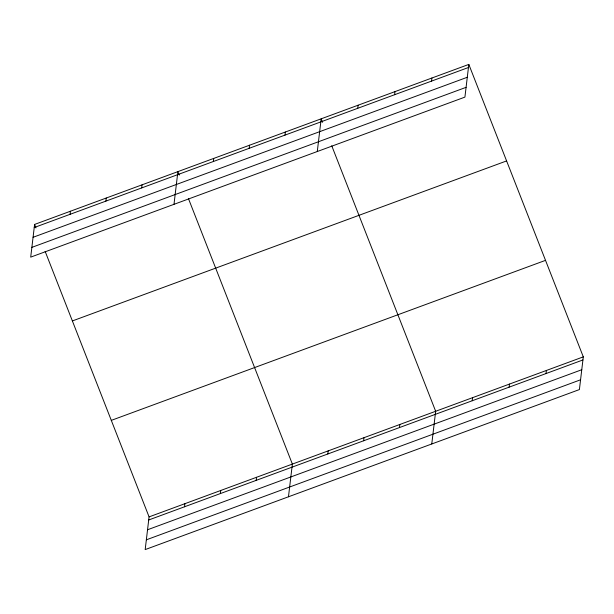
<?xml version="1.0" encoding="UTF-8"?>
<svg xmlns="http://www.w3.org/2000/svg" width="614" height="614" viewBox="0 0 614 614"><rect width="100%" height="100%" fill="white"/><g stroke="black" fill="none" stroke-linecap="round" stroke-linejoin="round"><path stroke-width="0.92" d="M34.599 224.432L30.7 257.136L464.921 97.112L468.82 64.409L34.599 224.432L35.957 227.909M70.057 214.324L70.426 211.231M105.877 201.123L106.245 198.03M141.704 187.922L142.072 184.829M173.992 204.324L177.891 171.621L179.257 175.105M45.152 251.387L149.079 516.888L145.18 549.591L579.401 389.568L583.3 356.864L468.82 64.409M213.35 161.52L213.718 158.42M184.538 506.78L184.906 503.687M249.169 148.312L249.537 145.219M220.357 493.579L220.725 490.486M284.996 135.111L285.364 132.018M256.184 480.378L256.552 477.285M317.284 151.52L321.183 118.817L322.55 122.293M288.473 496.787L292.371 464.084L188.444 198.575M357.724 108.31L358.092 105.217M327.83 453.976L328.198 450.883M394.633 94.71L395.002 91.609M363.649 440.775L364.018 437.675M431.542 81.102L431.911 78.009M399.476 427.574L399.844 424.474M431.765 443.976L435.664 411.273L331.737 145.771M472.204 400.765L472.573 397.672M509.113 387.165L509.482 384.072M546.023 373.565L546.391 370.465M34.23 227.525L468.451 67.502M33.064 237.296L467.285 77.272M31.867 247.365L466.087 87.341M72.375 320.945L506.596 160.922M111.303 420.375L545.524 260.351M149.079 516.888L583.3 356.864M148.711 519.981L582.932 359.957M147.544 529.759L581.765 369.728M146.347 539.821L580.568 379.797"/></g></svg>
